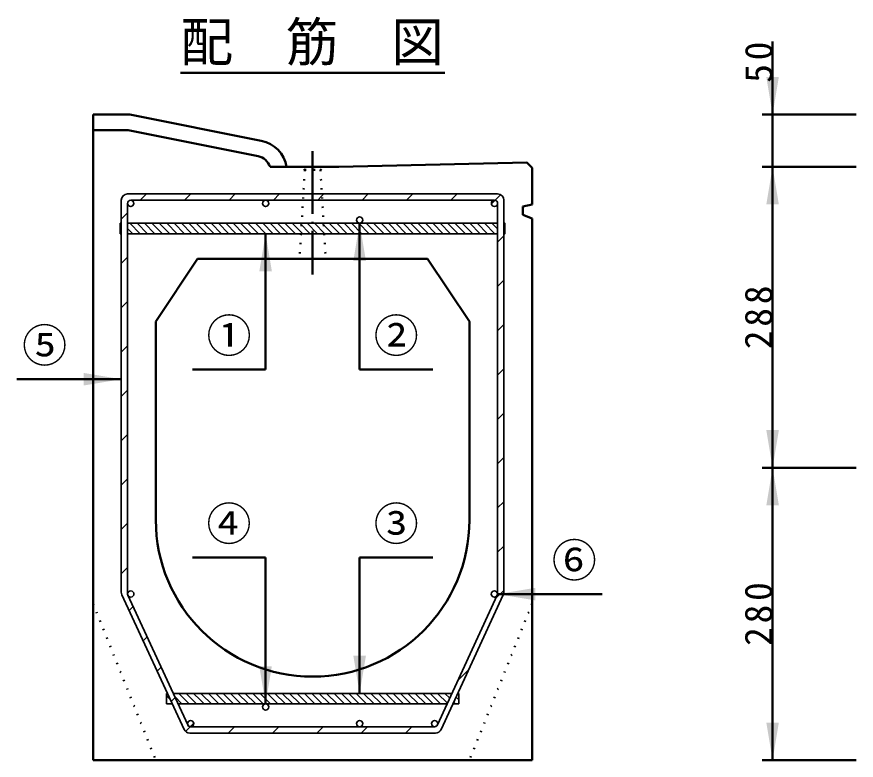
# Model space of a CAD drawing. Units: millimetres, scale not verified. Extents: x -2102 to 2102, y -1485 to 1485.
# Drawn here: x -1013 to -210, y -473 to 239 of the extents above; entities that cross this region are included whole.
import ezdxf
from ezdxf.enums import TextEntityAlignment as Align

# ---------------------------------------------------------------- set-up
doc = ezdxf.new("R2010")
doc.units = ezdxf.units.MM
doc.header["$LTSCALE"] = 5
doc.linetypes.add('DOTTED', pattern=[1.75, 0.25, -1.5])
doc.linetypes.add('LONG_DASHED_DOTTED', pattern=[15.25, 12, -1.5, 0.25, -1.5])
doc.layers.add('0-0_V-nasSTD', color=7, linetype='Continuous', lineweight=35)
doc.layers.add('0-1_0', color=7, linetype='Continuous', lineweight=50)
doc.styles.add('ＭＳ ゴシック', font='')
doc.styles.get('ＭＳ ゴシック').set_extended_font_data('MS Gothic')

msp = doc.modelspace()

# ---------------------------------------------------------------- linework, layer by layer
at = {"layer": '0-0_V-nasSTD'}
for p, q in [((-553.228, 69.268), (-907.228, 69.268)), ((-889.057, 69.268), (-895.057, 63.268)), ((-889.057, 69.268), (-895.057, 63.268)), ((-889.057, 69.268), (-895.057, 63.268)), ((-889.057, 69.268), (-895.057, 63.268)), ((-846.63, 69.268), (-852.63, 63.268)), ((-846.63, 69.268), (-852.63, 63.268)), ((-846.63, 69.268), (-852.63, 63.268)), ((-846.63, 69.268), (-852.63, 63.268)), ((-804.204, 69.268), (-810.204, 63.268)), ((-804.204, 69.268), (-810.204, 63.268)), ((-804.204, 69.268), (-810.204, 63.268)), ((-804.204, 69.268), (-810.204, 63.268)), ((-761.777, 69.268), (-767.777, 63.268)), ((-761.777, 69.268), (-767.777, 63.268)), ((-761.777, 69.268), (-767.777, 63.268)), ((-761.777, 69.268), (-767.777, 63.268)), ((-682.925, 63.268), (-676.925, 69.268)), ((-634.498, 69.268), (-640.498, 63.268)), ((-634.498, 69.268), (-640.498, 63.268)), ((-634.498, 69.268), (-640.498, 63.268)), ((-634.498, 69.268), (-640.498, 63.268)), ((-592.072, 69.268), (-598.072, 63.268)), ((-592.072, 69.268), (-598.072, 63.268)), ((-592.072, 69.268), (-598.072, 63.268)), ((-592.072, 69.268), (-598.072, 63.268)), ((-550.37, 68.544), (-555.693, 63.22)), ((-550.37, 68.544), (-555.693, 63.22)), ((-550.37, 68.544), (-555.693, 63.22)), ((-913.228, 63.268), (-913.228, -311.879)), ((-907.228, 60.268), (-907.228, -313.608)), ((-556.228, 63.268), (-904.228, 63.268)), ((-553.228, -313.608), (-553.228, 60.268)), ((-547.228, -311.879), (-547.228, 63.268)), ((-907.228, 51.097), (-913.228, 45.097)), ((-907.228, 51.097), (-913.228, 45.097)), ((-907.228, 51.097), (-913.228, 45.097)), ((-907.228, 51.097), (-913.228, 45.097)), ((-914.228, 41.268), (-913.228, 41.268)), ((-914.228, 41.268), (-914.228, 31.268)), ((-553.228, 41.268), (-907.228, 41.268)), ((-905.189, 41.268), (-895.189, 31.268)), ((-898.118, 41.268), (-888.118, 31.268)), ((-891.047, 41.268), (-881.047, 31.268)), ((-883.976, 41.268), (-873.976, 31.268)), ((-876.904, 41.268), (-866.904, 31.268)), ((-869.833, 41.268), (-859.833, 31.268)), ((-862.762, 41.268), (-852.762, 31.268)), ((-855.691, 41.268), (-845.691, 31.268)), ((-848.62, 41.268), (-838.62, 31.268)), ((-841.549, 41.268), (-831.549, 31.268)), ((-834.478, 41.268), (-824.478, 31.268)), ((-827.407, 41.268), (-817.407, 31.268)), ((-820.336, 41.268), (-810.336, 31.268)), ((-813.265, 41.268), (-803.265, 31.268)), ((-806.194, 41.268), (-796.194, 31.268)), ((-799.123, 41.268), (-789.123, 31.268)), ((-792.052, 41.268), (-782.052, 31.268)), ((-784.981, 41.268), (-774.981, 31.268)), ((-777.91, 41.268), (-767.91, 31.268)), ((-770.838, 41.268), (-760.838, 31.268)), ((-763.767, 41.268), (-753.767, 31.268)), ((-756.696, 41.268), (-746.696, 31.268)), ((-749.625, 41.268), (-739.625, 31.268)), ((-742.554, 41.268), (-732.554, 31.268)), ((-735.483, 41.268), (-725.483, 31.268)), ((-728.412, 41.268), (-718.412, 31.268)), ((-721.341, 41.268), (-711.341, 31.268)), ((-714.27, 41.268), (-704.27, 31.268)), ((-707.199, 41.268), (-697.199, 31.268)), ((-700.128, 41.268), (-690.128, 31.268)), ((-693.057, 41.268), (-683.057, 31.268)), ((-685.986, 41.268), (-675.986, 31.268)), ((-678.915, 41.268), (-668.915, 31.268)), ((-671.843, 41.268), (-661.843, 31.268)), ((-664.772, 41.268), (-654.772, 31.268)), ((-657.701, 41.268), (-647.701, 31.268)), ((-650.63, 41.268), (-640.63, 31.268)), ((-643.559, 41.268), (-633.559, 31.268)), ((-636.488, 41.268), (-626.488, 31.268)), ((-629.417, 41.268), (-619.417, 31.268)), ((-622.346, 41.268), (-612.346, 31.268)), ((-615.275, 41.268), (-605.275, 31.268)), ((-608.204, 41.268), (-598.204, 31.268)), ((-601.133, 41.268), (-591.133, 31.268)), ((-594.062, 41.268), (-584.062, 31.268)), ((-586.991, 41.268), (-576.991, 31.268)), ((-579.92, 41.268), (-569.92, 31.268)), ((-572.849, 41.268), (-562.849, 31.268)), ((-565.777, 41.268), (-555.777, 31.268)), ((-558.706, 41.268), (-553.228, 35.789)), ((-914.228, 36.165), (-913.228, 35.165)), ((-907.228, 36.236), (-902.26, 31.268)), ((-547.228, 36.86), (-546.228, 35.86)), ((-913.228, 31.268), (-914.228, 31.268)), ((-553.228, 31.268), (-907.228, 31.268)), ((-547.228, 29.259), (-553.228, 23.259)), ((-547.228, 29.259), (-553.228, 23.259)), ((-547.228, 29.259), (-553.228, 23.259)), ((-547.228, 29.259), (-553.228, 23.259)), ((-907.228, 8.67), (-913.228, 2.67)), ((-907.228, 8.67), (-913.228, 2.67)), ((-907.228, 8.67), (-913.228, 2.67)), ((-907.228, 8.67), (-913.228, 2.67)), ((-547.228, -13.167), (-553.228, -19.167)), ((-547.228, -13.167), (-553.228, -19.167)), ((-547.228, -13.167), (-553.228, -19.167)), ((-547.228, -13.167), (-553.228, -19.167)), ((-907.228, -33.756), (-913.228, -39.756)), ((-907.228, -33.756), (-913.228, -39.756)), ((-907.228, -33.756), (-913.228, -39.756)), ((-907.228, -33.756), (-913.228, -39.756)), ((-547.228, -55.594), (-553.228, -61.594)), ((-547.228, -55.594), (-553.228, -61.594)), ((-547.228, -55.594), (-553.228, -61.594)), ((-547.228, -55.594), (-553.228, -61.594)), ((-907.228, -76.182), (-913.228, -82.182)), ((-907.228, -76.182), (-913.228, -82.182)), ((-907.228, -76.182), (-913.228, -82.182)), ((-907.228, -76.182), (-913.228, -82.182)), ((-553.228, -104.02), (-547.228, -98.02)), ((-553.228, -104.02), (-547.228, -98.02)), ((-553.228, -104.02), (-547.228, -98.02)), ((-553.228, -104.02), (-547.228, -98.02)), ((-907.228, -118.609), (-913.228, -124.609)), ((-907.228, -118.609), (-913.228, -124.609)), ((-907.228, -118.609), (-913.228, -124.609)), ((-907.228, -118.609), (-913.228, -124.609)), ((-553.228, -146.446), (-547.228, -140.446)), ((-553.228, -146.446), (-547.228, -140.446)), ((-553.228, -146.446), (-547.228, -140.446)), ((-553.228, -146.446), (-547.228, -140.446)), ((-907.228, -161.035), (-913.228, -167.035)), ((-907.228, -161.035), (-913.228, -167.035)), ((-907.228, -161.035), (-913.228, -167.035)), ((-907.228, -161.035), (-913.228, -167.035)), ((-553.228, -188.873), (-547.228, -182.873)), ((-553.228, -188.873), (-547.228, -182.873)), ((-553.228, -188.873), (-547.228, -182.873)), ((-553.228, -188.873), (-547.228, -182.873)), ((-907.228, -203.462), (-913.228, -209.462)), ((-907.228, -203.462), (-913.228, -209.462)), ((-907.228, -203.462), (-913.228, -209.462)), ((-907.228, -203.462), (-913.228, -209.462)), ((-553.228, -231.299), (-547.228, -225.299)), ((-553.228, -231.299), (-547.228, -225.299)), ((-553.228, -231.299), (-547.228, -225.299)), ((-553.228, -231.299), (-547.228, -225.299)), ((-907.228, -245.888), (-913.228, -251.888)), ((-907.228, -245.888), (-913.228, -251.888)), ((-907.228, -245.888), (-913.228, -251.888)), ((-907.228, -245.888), (-913.228, -251.888)), ((-553.228, -273.726), (-547.228, -267.726)), ((-553.228, -273.726), (-547.228, -267.726)), ((-553.228, -273.726), (-547.228, -267.726)), ((-553.228, -273.726), (-547.228, -267.726)), ((-907.228, -288.314), (-913.228, -294.314)), ((-907.228, -288.314), (-913.228, -294.314)), ((-907.228, -288.314), (-913.228, -294.314)), ((-907.228, -288.314), (-913.228, -294.314)), ((-554.844, -317.768), (-547.228, -310.152)), ((-554.844, -317.768), (-547.228, -310.152)), ((-554.844, -317.768), (-547.228, -310.152)), ((-554.844, -317.768), (-547.228, -310.152)), ((-853.205, -443.246), (-912.675, -314.394)), ((-849.664, -438.989), (-906.952, -314.865)), ((-610.792, -438.989), (-553.504, -314.865)), ((-607.25, -443.246), (-547.78, -314.394)), ((-902.025, -325.538), (-905.793, -329.306)), ((-902.025, -325.538), (-905.793, -329.306)), ((-902.025, -325.538), (-905.793, -329.306)), ((-902.025, -325.538), (-905.793, -329.306)), ((-888.628, -354.567), (-892.395, -358.335)), ((-888.628, -354.567), (-892.395, -358.335)), ((-888.628, -354.567), (-892.395, -358.335)), ((-888.628, -354.567), (-892.395, -358.335)), ((-875.23, -383.596), (-878.997, -387.363)), ((-875.23, -383.596), (-878.997, -387.363)), ((-875.23, -383.596), (-878.997, -387.363)), ((-875.23, -383.596), (-878.997, -387.363)), ((-591.209, -396.56), (-580.983, -386.334)), ((-591.209, -396.56), (-580.983, -386.334)), ((-591.209, -396.56), (-580.983, -386.334)), ((-591.209, -396.56), (-580.983, -386.334)), ((-870.135, -408.732), (-870.135, -418.732)), ((-870.135, -408.732), (-869.135, -408.732)), ((-596.827, -408.732), (-863.628, -408.732)), ((-858.24, -408.732), (-848.24, -418.732)), ((-851.169, -408.732), (-841.169, -418.732)), ((-844.097, -408.732), (-837.833, -414.996)), ((-837.026, -408.732), (-835.755, -410.003)), ((-829.955, -408.732), (-819.955, -418.732)), ((-822.884, -408.732), (-812.884, -418.732)), ((-815.813, -408.732), (-805.813, -418.732)), ((-808.742, -408.732), (-798.742, -418.732)), ((-801.671, -408.732), (-791.671, -418.732)), ((-794.6, -408.732), (-784.6, -418.732)), ((-787.529, -408.732), (-777.529, -418.732)), ((-780.458, -408.732), (-770.458, -418.732)), ((-773.387, -408.732), (-763.387, -418.732)), ((-766.316, -408.732), (-756.316, -418.732)), ((-759.245, -408.732), (-749.245, -418.732)), ((-752.174, -408.732), (-742.174, -418.732)), ((-745.103, -408.732), (-735.103, -418.732)), ((-738.031, -408.732), (-728.031, -418.732)), ((-730.96, -408.732), (-720.96, -418.732)), ((-723.889, -408.732), (-713.889, -418.732)), ((-716.818, -408.732), (-706.818, -418.732)), ((-709.747, -408.732), (-699.747, -418.732)), ((-702.676, -408.732), (-692.676, -418.732)), ((-695.605, -408.732), (-685.605, -418.732)), ((-688.534, -408.732), (-678.534, -418.732)), ((-681.463, -408.732), (-671.463, -418.732)), ((-674.392, -408.732), (-664.392, -418.732)), ((-667.321, -408.732), (-657.321, -418.732)), ((-660.25, -408.732), (-650.25, -418.732)), ((-653.179, -408.732), (-643.179, -418.732)), ((-646.108, -408.732), (-636.108, -418.732)), ((-639.036, -408.732), (-629.036, -418.732)), ((-631.965, -408.732), (-621.965, -418.732)), ((-624.894, -408.732), (-614.894, -418.732)), ((-617.823, -408.732), (-607.823, -418.732)), ((-610.752, -408.732), (-601.224, -418.26)), ((-603.681, -408.732), (-598.992, -413.422)), ((-591.321, -408.732), (-590.321, -408.732)), ((-590.321, -408.732), (-590.321, -418.732)), ((-870.135, -410.979), (-866.352, -414.762)), ((-865.599, -416.392), (-861.832, -412.624)), ((-865.599, -416.392), (-861.832, -412.624)), ((-865.599, -416.392), (-861.832, -412.624)), ((-865.599, -416.392), (-861.832, -412.624)), ((-862.186, -411.856), (-855.311, -418.732)), ((-837.833, -414.996), (-834.097, -418.732)), ((-835.755, -410.003), (-827.026, -418.732)), ((-595.224, -417.189), (-593.681, -418.732)), ((-592.991, -412.351), (-590.321, -415.021)), ((-870.135, -418.05), (-869.453, -418.732)), ((-870.135, -418.732), (-864.519, -418.732)), ((-601.442, -418.732), (-859.013, -418.732)), ((-595.936, -418.732), (-590.321, -418.732)), ((-851.876, -445.095), (-847.467, -440.685)), ((-851.876, -445.095), (-847.467, -440.685)), ((-851.876, -445.095), (-847.467, -440.685)), ((-851.876, -445.095), (-847.467, -440.685)), ((-849.664, -438.989), (-849.663, -438.989)), ((-847.467, -440.685), (-843.986, -437.205)), ((-846.94, -440.732), (-613.516, -440.732)), ((-846.94, -440.732), (-846.94, -440.732)), ((-811.087, -446.732), (-805.087, -440.732)), ((-811.087, -446.732), (-805.087, -440.732)), ((-811.087, -446.732), (-805.087, -440.732)), ((-811.087, -446.732), (-805.087, -440.732)), ((-768.66, -446.732), (-762.66, -440.732)), ((-768.66, -446.732), (-762.66, -440.732)), ((-768.66, -446.732), (-762.66, -440.732)), ((-768.66, -446.732), (-762.66, -440.732)), ((-726.234, -446.732), (-720.234, -440.732)), ((-726.234, -446.732), (-720.234, -440.732)), ((-726.234, -446.732), (-720.234, -440.732)), ((-726.234, -446.732), (-720.234, -440.732)), ((-683.808, -446.732), (-677.807, -440.732)), ((-683.808, -446.732), (-677.807, -440.732)), ((-683.808, -446.732), (-677.807, -440.732)), ((-683.808, -446.732), (-677.807, -440.732)), ((-641.381, -446.732), (-635.381, -440.732)), ((-641.381, -446.732), (-635.381, -440.732)), ((-641.381, -446.732), (-635.381, -440.732)), ((-641.381, -446.732), (-635.381, -440.732)), ((-847.757, -446.732), (-612.698, -446.732))]:
    msp.add_line(p, q, dxfattribs=at)
for points in [[(-719.351, 69.268), (-721.262, 67.357), (-725.351, 63.268)], [(-550.37, 68.544), (-555.693, 63.22), (-559.18, 59.734)], [(-547.228, 41.268), (-546.228, 41.268), (-546.228, 31.268), (-547.228, 31.268)]]:
    msp.add_lwpolyline(points, dxfattribs=at)
for centre in [(-904.228, 60.268), (-775.228, 60.268), (-556.228, 60.268), (-685.228, 44.268), (-904.174, -313.732), (-556.285, -313.732), (-775.228, -421.732), (-775.228, -421.732), (-846.939, -437.732), (-685.228, -437.732), (-613.516, -437.732)]:
    msp.add_circle(centre, 3, dxfattribs=at)
at = {"layer": '0-0_V-nasSTD', "lineweight": 50}
msp.add_arc((-784.704, 90.758), 29.819, 8.69924, 79.64595, dxfattribs=at)
at = {"layer": '0-0_V-nasSTD'}
for centre, radius, start, end in [((-907.228, 63.268), 6, 90, 180), ((-553.228, 63.268), 6, 0, 90), ((-904.228, 60.268), 3, 90, 180), ((-904.228, 60.268), 3, 90, 180), ((-904.228, 60.268), 3, 90, 180), ((-556.228, 60.268), 3, 0, 90), ((-556.228, 60.268), 3, 0, 90), ((-556.228, 60.268), 3, 0, 90), ((-907.228, -311.879), 6, 180, 204.77514), ((-553.228, -311.879), 6, 335.22486, 0), ((-904.228, -313.608), 3, 180, 204.77514), ((-556.228, -313.608), 3, 335.22486, 0), ((-846.94, -437.732), 3, 204.77514, 270), ((-846.94, -437.732), 3, 204.77514, 246.91867), ((-846.939, -437.732), 3, 204.76951, 246.91107), ((-846.94, -437.732), 3, 246.91867, 270), ((-846.939, -437.732), 3, 246.91107, 269.99301), ((-613.516, -437.732), 3, 270, 335.22486), ((-847.757, -440.732), 6, 204.77514, 270), ((-612.698, -440.732), 6, 270, 335.22486)]:
    msp.add_arc(centre, radius, start, end, dxfattribs=at)
for points in [[(-296.175, 181.268), (-290.175, 145.268), (-284.175, 181.268)], [(-296.175, 59.268), (-290.175, 95.268), (-284.175, 59.268)], [(-691.228, 5.268), (-685.228, 41.268), (-679.228, 5.268)], [(-781.163, -4.732), (-775.163, 31.268), (-769.163, -4.732)], [(-949.228, -114.045), (-949.228, -102.045), (-913.228, -108.045)], [(-296.175, -156.732), (-290.175, -192.732), (-284.175, -156.732)], [(-296.175, -228.732), (-290.175, -192.732), (-284.175, -228.732)], [(-553.285, -313.732), (-517.285, -319.732), (-517.285, -307.732)], [(-691.228, -372.732), (-685.228, -408.732), (-679.228, -372.732)], [(-781.228, -382.732), (-775.228, -418.732), (-769.228, -382.732)], [(-296.175, -436.732), (-290.175, -472.732), (-284.175, -436.732)]]:
    msp.add_solid(points, dxfattribs=at)
at = {"layer": '0-1_0'}
for p, q in [((-290.175, 215.268), (-290.175, 145.268)), ((-856.631, 185.268), (-603.824, 185.268)), ((-940.228, -472.732), (-940.228, 145.268)), ((-905.228, 145.268), (-940.228, 145.268)), ((-779.344, 120.091), (-905.228, 145.268)), ((-210.175, 145.268), (-300.175, 145.268)), ((-290.175, 95.268), (-290.175, 145.268)), ((-906.713, 130.268), (-940.228, 130.268)), ((-782.286, 105.383), (-906.713, 130.268)), ((-770.949, 95.268), (-705.228, 95.268)), ((-520.228, 59.283), (-520.228, 94.268)), ((-210.175, 95.268), (-300.175, 95.268)), ((-529.228, 57.268), (-520.228, 59.283)), ((-529.228, 49.268), (-529.228, 57.268)), ((-529.228, 49.268), (-520.228, 45.91)), ((-685.228, -98.732), (-685.228, 41.268)), ((-520.228, -472.732), (-520.228, 45.91)), ((-775.163, -98.732), (-775.163, 31.268)), ((-840.228, 7.268), (-880.228, -52.732)), ((-840.228, 7.268), (-620.228, 7.268)), ((-880.228, -52.732), (-880.228, -242.732)), ((-845.163, -98.732), (-775.163, -98.732)), ((-685.228, -98.732), (-615.228, -98.732)), ((-1013.228, -108.045), (-913.228, -108.045)), ((-210.175, -192.732), (-300.175, -192.732)), ((-845.228, -278.732), (-775.228, -278.732)), ((-775.228, -278.732), (-775.228, -418.732)), ((-685.228, -278.732), (-685.228, -408.732)), ((-685.228, -278.732), (-615.228, -278.732)), ((-453.285, -313.732), (-553.285, -313.732)), ((-940.228, -472.732), (-520.228, -472.732)), ((-210.175, -472.732), (-300.175, -472.732))]:
    msp.add_line(p, q, dxfattribs=at)
at = {"layer": '0-1_0', "linetype": 'LONG_DASHED_DOTTED'}
msp.add_line((-730.228, 110.268), (-730.228, -7.732), dxfattribs=at)
at = {"layer": '0-1_0', "linetype": 'DOTTED'}
for p, q in [((-737.728, 92.268), (-742.728, 7.268)), ((-737.728, 92.268), (-740.728, 95.268)), ((-737.728, 92.268), (-722.728, 92.268)), ((-722.728, 92.268), (-719.728, 95.268)), ((-722.728, 92.268), (-717.728, 7.268)), ((-940.228, -322.732), (-880.228, -472.732)), ((-520.228, -322.732), (-580.228, -472.732))]:
    msp.add_line(p, q, dxfattribs=at)
at = {"layer": '0-1_0'}
for points in [[(-705.228, 95.268), (-525.228, 99.268), (-520.228, 94.268)], [(-290.175, -472.732), (-290.175, -192.732), (-290.175, 95.268)], [(-620.228, 7.268), (-580.228, -52.732), (-580.228, -242.732)]]:
    msp.add_lwpolyline(points, dxfattribs=at)
for centre, radius, start, end in [((-785.228, 90.674), 15, 17.83486, 78.69007), ((-730.228, -242.732), 150, 180, 270), ((-730.228, -242.732), 150, 270, 0)]:
    msp.add_arc(centre, radius, start, end, dxfattribs=at)

# ---------------------------------------------------------------- texts
at = {"layer": '0-0_V-nasSTD', "style": 'ＭＳ ゴシック'}
for s, height, p in [('配\u3000筋\u3000図', 36.95, (-856.631, 185.268)), ('①', 31.67, (-831.763, -91.732)), ('②', 31.67, (-671.828, -91.732)), ('⑤', 31.67, (-1008.228, -101.045)), ('④', 31.67, (-831.828, -271.732)), ('③', 31.67, (-671.828, -271.732)), ('⑥', 31.67, (-501.485, -306.732))]:
    msp.add_text(s, height=height, dxfattribs=at).set_placement(p, align=Align.BOTTOM_LEFT)
at = {"layer": '0-0_V-nasSTD', "char_height": 26.39, "attachment_point": 7, "rotation": 90, "style": 'ＭＳ ゴシック'}
for s, insert in [('\\T1.2;50', (-289.953, 175.668)), ('\\T1.2;288', (-290.175, -79.332)), ('\\T1.2;280', (-290.175, -363.332))]:
    msp.add_mtext(s, dxfattribs=dict(at, insert=insert))

doc.saveas('drawing.dxf')
